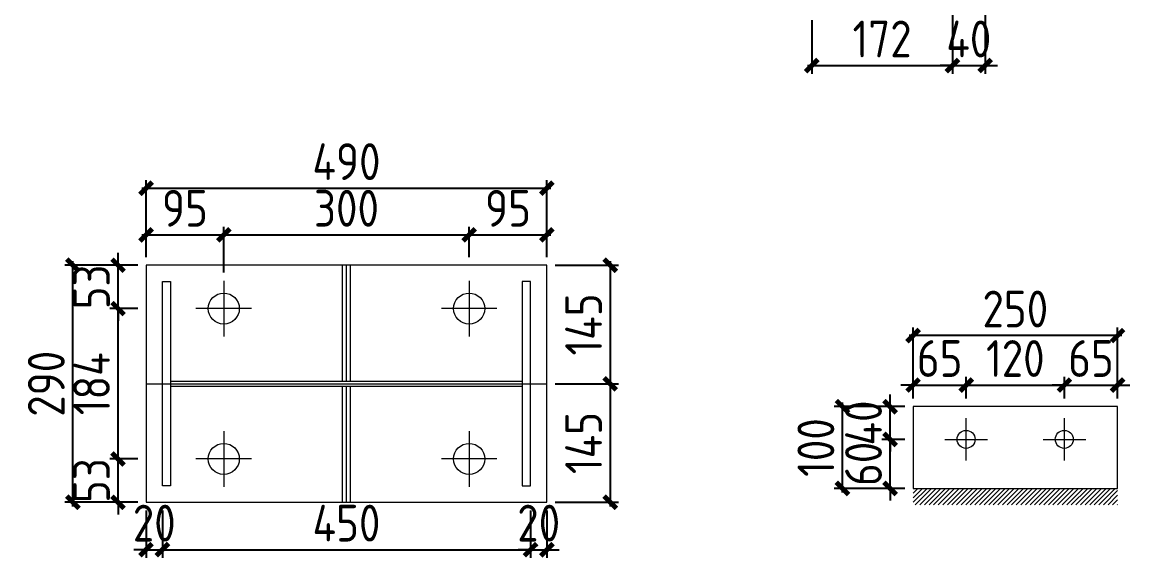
# Model space of a CAD drawing. Extents: x 485428 to 797698, y 56414 to 211814.
# Drawn here: x 678259 to 680967, y 120939 to 122250 of the extents above; entities that cross this region are included whole.
import ezdxf

# ---------------------------------------------------------------- set-up
doc = ezdxf.new("R2010")
doc.units = 0
doc.header["$LTSCALE"] = 1000
doc.header["$MEASUREMENT"] = 0
doc.styles.get("Standard").update_dxf_attribs({"font": 'gbenor.shx', "bigfont": 'gbcbig.shx'})
doc.dimstyles.get("Standard").update_dxf_attribs({"dimscale": 100, "dimtxt": 2, "dimasz": 0.4, "dimexe": 0.5, "dimexo": 1, "dimgap": 0.5, "dimtad": 1, "dimdec": 0, "dimzin": 0, "dimdsep": 46, "dimtxsty": 'Standard', "dimblk": 'ARCHTICK', "dimcen": 0.09, "dimadec": 0, "dimazin": 0, "dimtfac": 1, "dimtdec": 0, "dimtix": 1, "dimtmove": 2, "dimatfit": 3, "dimfxl": 1, "dimtolj": 1, "dimtzin": 0, "dimarcsym": 0})

# ---------------------------------------------------------------- blocks, each defined once
blk = doc.blocks.new('_ArchTick')
at = {"color": 0, "linetype": 'ByBlock', "const_width": 0.4}
blk.add_lwpolyline([(-0.5, -0.5), (0.5, 0.5)], dxfattribs=at)
blk = doc.blocks.new('*D578')
at = {"color": 3, "lineweight": -2}
for p, q in [((678493.1, 121180.9), (678493.1, 121210.9)), ((678541.6, 121180.9), (678473.1, 121180.9)), ((678493.1, 121074.9), (678493.1, 121180.9)), ((678541.6, 121074.9), (678473.1, 121074.9)), ((678493.1, 121074.9), (678493.1, 121044.9))]:
    blk.add_line(p, q, dxfattribs=at)
at = {"layer": 'Defpoints', "color": 0}
for p in [(678493.1, 121180.9), (678561.6, 121180.9), (678561.6, 121074.9)]:
    blk.add_point(p, dxfattribs=at)
at = {"color": 3, "lineweight": -2, "xscale": 30, "yscale": 30, "zscale": 30}
for p, rotation in [((678493.1, 121180.9), 270), ((678493.1, 121074.9), 90)]:
    blk.add_blockref('_ArchTick', p, dxfattribs=dict(at, rotation=rotation))
at = {"color": 0, "lineweight": 15, "insert": (678428.1, 121127.9), "char_height": 90, "attachment_point": 5, "rotation": 90}
blk.add_mtext('\\A1;53', dxfattribs=at)
blk = doc.blocks.new('*D549')
at = {"color": 3, "lineweight": -2}
for p, q in [((678493.1, 121170.9), (678493.1, 121558.9)), ((678541.6, 121548.9), (678473.1, 121548.9)), ((678541.6, 121180.9), (678473.1, 121180.9))]:
    blk.add_line(p, q, dxfattribs=at)
at = {"layer": 'Defpoints', "color": 0}
for p in [(678493.1, 121548.9), (678561.6, 121548.9), (678561.6, 121180.9)]:
    blk.add_point(p, dxfattribs=at)
at = {"color": 3, "lineweight": -2, "xscale": 30, "yscale": 30, "zscale": 30}
for p, rotation in [((678493.1, 121548.9), 90), ((678493.1, 121180.9), 270)]:
    blk.add_blockref('_ArchTick', p, dxfattribs=dict(at, rotation=rotation))
at = {"color": 0, "lineweight": 15, "insert": (678428.1, 121364.9), "char_height": 90, "attachment_point": 5, "rotation": 90}
blk.add_mtext('\\A1;184', dxfattribs=at)
blk = doc.blocks.new('*D579')
at = {"color": 3, "lineweight": -2}
for p, q in [((678493.1, 121654.9), (678493.1, 121684.9)), ((678541.6, 121654.9), (678473.1, 121654.9)), ((678493.1, 121548.9), (678493.1, 121654.9)), ((678541.6, 121548.9), (678473.1, 121548.9)), ((678493.1, 121548.9), (678493.1, 121518.9))]:
    blk.add_line(p, q, dxfattribs=at)
at = {"layer": 'Defpoints', "color": 0}
for p in [(678493.1, 121654.9), (678561.6, 121654.9), (678561.6, 121548.9)]:
    blk.add_point(p, dxfattribs=at)
at = {"color": 3, "lineweight": -2, "xscale": 30, "yscale": 30, "zscale": 30}
for p, rotation in [((678493.1, 121654.9), 270), ((678493.1, 121548.9), 90)]:
    blk.add_blockref('_ArchTick', p, dxfattribs=dict(at, rotation=rotation))
at = {"color": 0, "lineweight": 15, "insert": (678428.1, 121601.9), "char_height": 90, "attachment_point": 5, "rotation": 90}
blk.add_mtext('\\A1;53', dxfattribs=at)
blk = doc.blocks.new('*D580')
at = {"color": 3, "lineweight": -2}
for p, q in [((678561.6, 121674.9), (678561.6, 121749.3)), ((678751.6, 121636.9), (678751.6, 121749.3)), ((678551.6, 121729.3), (678761.6, 121729.3))]:
    blk.add_line(p, q, dxfattribs=at)
at = {"layer": 'Defpoints', "color": 0}
for p in [(678751.6, 121729.3), (678561.6, 121654.9), (678751.6, 121616.9)]:
    blk.add_point(p, dxfattribs=at)
at = {"color": 3, "lineweight": -2, "xscale": 30, "yscale": 30, "zscale": 30, "rotation": 180}
blk.add_blockref('_ArchTick', (678561.6, 121729.3), dxfattribs=at)
at = {"color": 3, "lineweight": -2, "xscale": 30, "yscale": 30, "zscale": 30}
blk.add_blockref('_ArchTick', (678751.6, 121729.3), dxfattribs=at)
at = {"color": 0, "lineweight": 15, "insert": (678656.6, 121794.3), "char_height": 90, "attachment_point": 5}
blk.add_mtext('\\A1;95', dxfattribs=at)
blk = doc.blocks.new('*D581')
at = {"color": 3, "lineweight": -2}
for p, q in [((678751.6, 121636.9), (678751.6, 121749.3)), ((679351.6, 121674.9), (679351.6, 121749.3)), ((678741.6, 121729.3), (679361.6, 121729.3))]:
    blk.add_line(p, q, dxfattribs=at)
at = {"layer": 'Defpoints', "color": 0}
for p in [(679351.6, 121729.3), (679351.6, 121654.9), (678751.6, 121616.9)]:
    blk.add_point(p, dxfattribs=at)
at = {"color": 3, "lineweight": -2, "xscale": 30, "yscale": 30, "zscale": 30, "rotation": 180}
blk.add_blockref('_ArchTick', (678751.6, 121729.3), dxfattribs=at)
at = {"color": 3, "lineweight": -2, "xscale": 30, "yscale": 30, "zscale": 30}
blk.add_blockref('_ArchTick', (679351.6, 121729.3), dxfattribs=at)
at = {"color": 0, "lineweight": 15, "insert": (679051.6, 121794.3), "char_height": 90, "attachment_point": 5}
blk.add_mtext('\\A1;300', dxfattribs=at)
blk = doc.blocks.new('*D582')
at = {"color": 3, "lineweight": -2}
for p, q in [((679351.6, 121674.9), (679351.6, 121749.3)), ((679541.6, 121674.9), (679541.6, 121749.3)), ((679341.6, 121729.3), (679551.6, 121729.3))]:
    blk.add_line(p, q, dxfattribs=at)
at = {"layer": 'Defpoints', "color": 0}
for p in [(679541.6, 121729.3), (679351.6, 121654.9), (679541.6, 121654.9)]:
    blk.add_point(p, dxfattribs=at)
at = {"color": 3, "lineweight": -2, "xscale": 30, "yscale": 30, "zscale": 30, "rotation": 180}
blk.add_blockref('_ArchTick', (679351.6, 121729.3), dxfattribs=at)
at = {"color": 3, "lineweight": -2, "xscale": 30, "yscale": 30, "zscale": 30}
blk.add_blockref('_ArchTick', (679541.6, 121729.3), dxfattribs=at)
at = {"color": 0, "lineweight": 15, "insert": (679446.6, 121794.3), "char_height": 90, "attachment_point": 5}
blk.add_mtext('\\A1;95', dxfattribs=at)
blk = doc.blocks.new('*D583')
at = {"color": 3, "lineweight": -2}
for p, q in [((678541.6, 121654.9), (678362.7, 121654.9)), ((678382.7, 121064.9), (678382.7, 121664.9)), ((678541.6, 121074.9), (678362.7, 121074.9))]:
    blk.add_line(p, q, dxfattribs=at)
at = {"layer": 'Defpoints', "color": 0}
for p in [(678382.7, 121654.9), (678561.6, 121654.9), (678561.6, 121074.9)]:
    blk.add_point(p, dxfattribs=at)
at = {"color": 3, "lineweight": -2, "xscale": 30, "yscale": 30, "zscale": 30}
for p, rotation in [((678382.7, 121654.9), 90), ((678382.7, 121074.9), 270)]:
    blk.add_blockref('_ArchTick', p, dxfattribs=dict(at, rotation=rotation))
at = {"color": 0, "lineweight": 15, "insert": (678317.7, 121364.9), "char_height": 90, "attachment_point": 5, "rotation": 90}
blk.add_mtext('\\A1;290', dxfattribs=at)
blk = doc.blocks.new('*D584')
at = {"color": 3, "lineweight": -2}
for p, q in [((678561.6, 121674.9), (678561.6, 121863.4)), ((679541.6, 121674.9), (679541.6, 121863.4)), ((678551.6, 121843.4), (679551.6, 121843.4))]:
    blk.add_line(p, q, dxfattribs=at)
at = {"layer": 'Defpoints', "color": 0}
for p in [(679541.6, 121843.4), (678561.6, 121654.9), (679541.6, 121654.9)]:
    blk.add_point(p, dxfattribs=at)
at = {"color": 3, "lineweight": -2, "xscale": 30, "yscale": 30, "zscale": 30, "rotation": 180}
blk.add_blockref('_ArchTick', (678561.6, 121843.4), dxfattribs=at)
at = {"color": 3, "lineweight": -2, "xscale": 30, "yscale": 30, "zscale": 30}
blk.add_blockref('_ArchTick', (679541.6, 121843.4), dxfattribs=at)
at = {"color": 0, "lineweight": 15, "insert": (679051.6, 121908.4), "char_height": 90, "attachment_point": 5}
blk.add_mtext('\\A1;490', dxfattribs=at)
blk = doc.blocks.new('*D550')
at = {"color": 3, "lineweight": -2}
for p, q in [((678561.6, 121054.9), (678561.6, 120938.9)), ((678601.6, 121054.9), (678601.6, 120938.9)), ((678561.6, 120958.9), (678531.6, 120958.9)), ((678561.6, 120958.9), (678601.6, 120958.9)), ((678601.6, 120958.9), (678631.6, 120958.9))]:
    blk.add_line(p, q, dxfattribs=at)
at = {"layer": 'Defpoints', "color": 0}
for p in [(678561.6, 121074.9), (678601.6, 121074.9), (678601.6, 120958.9)]:
    blk.add_point(p, dxfattribs=at)
at = {"color": 3, "lineweight": -2, "xscale": 30, "yscale": 30, "zscale": 30}
blk.add_blockref('_ArchTick', (678561.6, 120958.9), dxfattribs=at)
at = {"color": 3, "lineweight": -2, "xscale": 30, "yscale": 30, "zscale": 30, "rotation": 180}
blk.add_blockref('_ArchTick', (678601.6, 120958.9), dxfattribs=at)
at = {"color": 0, "lineweight": 15, "insert": (678581.6, 121023.9), "char_height": 90, "attachment_point": 5}
blk.add_mtext('\\A1;20', dxfattribs=at)
blk = doc.blocks.new('*D551')
at = {"color": 3, "lineweight": -2}
for p, q in [((678601.6, 121054.9), (678601.6, 120938.9)), ((679501.6, 121054.9), (679501.6, 120938.9)), ((678591.6, 120958.9), (679511.6, 120958.9))]:
    blk.add_line(p, q, dxfattribs=at)
at = {"layer": 'Defpoints', "color": 0}
for p in [(678601.6, 121074.9), (679501.6, 121074.9), (679501.6, 120958.9)]:
    blk.add_point(p, dxfattribs=at)
at = {"color": 3, "lineweight": -2, "xscale": 30, "yscale": 30, "zscale": 30, "rotation": 180}
blk.add_blockref('_ArchTick', (678601.6, 120958.9), dxfattribs=at)
at = {"color": 3, "lineweight": -2, "xscale": 30, "yscale": 30, "zscale": 30}
blk.add_blockref('_ArchTick', (679501.6, 120958.9), dxfattribs=at)
at = {"color": 0, "lineweight": 15, "insert": (679051.6, 121023.9), "char_height": 90, "attachment_point": 5}
blk.add_mtext('\\A1;450', dxfattribs=at)
blk = doc.blocks.new('*D585')
at = {"color": 3, "lineweight": -2}
for p, q in [((679501.6, 121054.9), (679501.6, 120938.9)), ((679541.6, 121054.9), (679541.6, 120938.9)), ((679501.6, 120958.9), (679471.6, 120958.9)), ((679501.6, 120958.9), (679541.6, 120958.9)), ((679541.6, 120958.9), (679571.6, 120958.9))]:
    blk.add_line(p, q, dxfattribs=at)
at = {"layer": 'Defpoints', "color": 0}
for p in [(679501.6, 121074.9), (679541.6, 121074.9), (679541.6, 120958.9)]:
    blk.add_point(p, dxfattribs=at)
at = {"color": 3, "lineweight": -2, "xscale": 30, "yscale": 30, "zscale": 30}
blk.add_blockref('_ArchTick', (679501.6, 120958.9), dxfattribs=at)
at = {"color": 3, "lineweight": -2, "xscale": 30, "yscale": 30, "zscale": 30, "rotation": 180}
blk.add_blockref('_ArchTick', (679541.6, 120958.9), dxfattribs=at)
at = {"color": 0, "lineweight": 15, "insert": (679521.6, 121023.9), "char_height": 90, "attachment_point": 5}
blk.add_mtext('\\A1;20', dxfattribs=at)
blk = doc.blocks.new('*D586')
at = {"color": 3, "lineweight": -2}
for p, q in [((679561.6, 121654.9), (679716.4, 121654.9)), ((679696.4, 121664.9), (679696.4, 121354.9)), ((679561.6, 121364.9), (679716.4, 121364.9))]:
    blk.add_line(p, q, dxfattribs=at)
at = {"layer": 'Defpoints', "color": 0}
for p in [(679541.6, 121654.9), (679541.6, 121364.9), (679696.4, 121364.9)]:
    blk.add_point(p, dxfattribs=at)
at = {"color": 3, "lineweight": -2, "xscale": 30, "yscale": 30, "zscale": 30}
for p, rotation in [((679696.4, 121654.9), 90), ((679696.4, 121364.9), 270)]:
    blk.add_blockref('_ArchTick', p, dxfattribs=dict(at, rotation=rotation))
at = {"color": 0, "lineweight": 15, "insert": (679631.4, 121509.9), "char_height": 90, "attachment_point": 5, "rotation": 90}
blk.add_mtext('\\A1;145', dxfattribs=at)
blk = doc.blocks.new('*D587')
at = {"color": 3, "lineweight": -2}
for p, q in [((679696.4, 121374.9), (679696.4, 121064.9)), ((679561.6, 121364.9), (679716.4, 121364.9)), ((679561.6, 121074.9), (679716.4, 121074.9))]:
    blk.add_line(p, q, dxfattribs=at)
at = {"layer": 'Defpoints', "color": 0}
for p in [(679541.6, 121364.9), (679541.6, 121074.9), (679696.4, 121074.9)]:
    blk.add_point(p, dxfattribs=at)
at = {"color": 3, "lineweight": -2, "xscale": 30, "yscale": 30, "zscale": 30}
for p, rotation in [((679696.4, 121364.9), 90), ((679696.4, 121074.9), 270)]:
    blk.add_blockref('_ArchTick', p, dxfattribs=dict(at, rotation=rotation))
at = {"color": 0, "lineweight": 15, "insert": (679631.4, 121219.9), "char_height": 90, "attachment_point": 5, "rotation": 90}
blk.add_mtext('\\A1;145', dxfattribs=at)
blk = doc.blocks.new('*D535')
at = {"color": 3, "lineweight": -2}
for p, q in [((680533.3, 122404.8), (680533.3, 122123.6)), ((680189.3, 122254.8), (680189.3, 122123.6)), ((680179.3, 122143.6), (680543.3, 122143.6))]:
    blk.add_line(p, q, dxfattribs=at)
at = {"layer": 'Defpoints', "color": 0}
for p in [(680533.3, 122424.8), (680189.3, 122274.8), (680533.3, 122143.6)]:
    blk.add_point(p, dxfattribs=at)
at = {"color": 3, "lineweight": -2, "xscale": 30, "yscale": 30, "zscale": 30, "rotation": 180}
blk.add_blockref('_ArchTick', (680189.3, 122143.6), dxfattribs=at)
at = {"color": 3, "lineweight": -2, "xscale": 30, "yscale": 30, "zscale": 30}
blk.add_blockref('_ArchTick', (680533.3, 122143.6), dxfattribs=at)
at = {"color": 0, "lineweight": 15, "insert": (680361.3, 122208.6), "char_height": 90, "attachment_point": 5}
blk.add_mtext('\\A1;172', dxfattribs=at)
blk = doc.blocks.new('*D556')
at = {"color": 3, "lineweight": -2}
for p, q in [((680613.3, 122524.8), (680613.3, 122123.6)), ((680533.3, 122404.8), (680533.3, 122123.6)), ((680533.3, 122143.6), (680503.3, 122143.6)), ((680533.3, 122143.6), (680613.3, 122143.6)), ((680613.3, 122143.6), (680643.3, 122143.6))]:
    blk.add_line(p, q, dxfattribs=at)
at = {"layer": 'Defpoints', "color": 0}
for p in [(680613.3, 122544.8), (680533.3, 122424.8), (680613.3, 122143.6)]:
    blk.add_point(p, dxfattribs=at)
at = {"color": 3, "lineweight": -2, "xscale": 30, "yscale": 30, "zscale": 30}
blk.add_blockref('_ArchTick', (680533.3, 122143.6), dxfattribs=at)
at = {"color": 3, "lineweight": -2, "xscale": 30, "yscale": 30, "zscale": 30, "rotation": 180}
blk.add_blockref('_ArchTick', (680613.3, 122143.6), dxfattribs=at)
at = {"color": 0, "lineweight": 15, "insert": (680573.3, 122208.6), "char_height": 90, "attachment_point": 5}
blk.add_mtext('\\A1;40', dxfattribs=at)
blk = doc.blocks.new('*D2993')
at = {"color": 3, "lineweight": -2}
for p, q in [((680380.9, 121228.9), (680380.9, 121258.9)), ((680417.1, 121228.9), (680360.9, 121228.9)), ((680380.9, 121108.9), (680380.9, 121228.9)), ((680417.1, 121108.9), (680360.9, 121108.9)), ((680380.9, 121108.9), (680380.9, 121078.9))]:
    blk.add_line(p, q, dxfattribs=at)
at = {"layer": 'Defpoints', "color": 0}
for p in [(680380.9, 121228.9), (680437.1, 121228.9), (680437.1, 121108.9)]:
    blk.add_point(p, dxfattribs=at)
at = {"color": 3, "lineweight": -2, "xscale": 30, "yscale": 30, "zscale": 30}
for p, rotation in [((680380.9, 121228.9), 270), ((680380.9, 121108.9), 90)]:
    blk.add_blockref('_ArchTick', p, dxfattribs=dict(at, rotation=rotation))
at = {"color": 0, "lineweight": 15, "insert": (680315.9, 121168.9), "char_height": 90, "attachment_point": 5, "rotation": 90}
blk.add_mtext('\\A1;60', dxfattribs=at)
blk = doc.blocks.new('*D2996')
at = {"color": 3, "lineweight": -2}
for p, q in [((680380.9, 121308.9), (680380.9, 121338.9)), ((680417.1, 121308.9), (680360.9, 121308.9)), ((680380.9, 121228.9), (680380.9, 121308.9)), ((680417.1, 121228.9), (680360.9, 121228.9)), ((680380.9, 121228.9), (680380.9, 121198.9))]:
    blk.add_line(p, q, dxfattribs=at)
at = {"layer": 'Defpoints', "color": 0}
for p in [(680380.9, 121308.9), (680437.1, 121308.9), (680437.1, 121228.9)]:
    blk.add_point(p, dxfattribs=at)
at = {"color": 3, "lineweight": -2, "xscale": 30, "yscale": 30, "zscale": 30}
for p, rotation in [((680380.9, 121308.9), 270), ((680380.9, 121228.9), 90)]:
    blk.add_blockref('_ArchTick', p, dxfattribs=dict(at, rotation=rotation))
at = {"color": 0, "lineweight": 15, "insert": (680315.9, 121268.9), "char_height": 90, "attachment_point": 5, "rotation": 90}
blk.add_mtext('\\A1;40', dxfattribs=at)
blk = doc.blocks.new('*D2997')
at = {"color": 3, "lineweight": -2}
for p, q in [((680264.4, 121098.9), (680264.4, 121318.9)), ((680417.1, 121308.9), (680244.4, 121308.9)), ((680417.1, 121108.9), (680244.4, 121108.9))]:
    blk.add_line(p, q, dxfattribs=at)
at = {"layer": 'Defpoints', "color": 0}
for p in [(680264.4, 121308.9), (680437.1, 121308.9), (680437.1, 121108.9)]:
    blk.add_point(p, dxfattribs=at)
at = {"color": 3, "lineweight": -2, "xscale": 30, "yscale": 30, "zscale": 30}
for p, rotation in [((680264.4, 121308.9), 90), ((680264.4, 121108.9), 270)]:
    blk.add_blockref('_ArchTick', p, dxfattribs=dict(at, rotation=rotation))
at = {"color": 0, "lineweight": 15, "insert": (680199.4, 121208.9), "char_height": 90, "attachment_point": 5, "rotation": 90}
blk.add_mtext('\\A1;100', dxfattribs=at)
blk = doc.blocks.new('*D2994')
at = {"color": 3, "lineweight": -2}
for p, q in [((680437.1, 121328.9), (680437.1, 121381.7)), ((680567.1, 121328.9), (680567.1, 121381.7)), ((680437.1, 121361.7), (680407.1, 121361.7)), ((680437.1, 121361.7), (680567.1, 121361.7)), ((680567.1, 121361.7), (680597.1, 121361.7))]:
    blk.add_line(p, q, dxfattribs=at)
at = {"layer": 'Defpoints', "color": 0}
for p in [(680567.1, 121361.7), (680437.1, 121308.9), (680567.1, 121308.9)]:
    blk.add_point(p, dxfattribs=at)
at = {"color": 3, "lineweight": -2, "xscale": 30, "yscale": 30, "zscale": 30}
blk.add_blockref('_ArchTick', (680437.1, 121361.7), dxfattribs=at)
at = {"color": 3, "lineweight": -2, "xscale": 30, "yscale": 30, "zscale": 30, "rotation": 180}
blk.add_blockref('_ArchTick', (680567.1, 121361.7), dxfattribs=at)
at = {"color": 0, "lineweight": 15, "insert": (680502.1, 121426.7), "char_height": 90, "attachment_point": 5}
blk.add_mtext('\\A1;65', dxfattribs=at)
blk = doc.blocks.new('*D2995')
at = {"color": 3, "lineweight": -2}
for p, q in [((680567.1, 121328.9), (680567.1, 121381.7)), ((680807.1, 121328.9), (680807.1, 121381.7)), ((680557.1, 121361.7), (680817.1, 121361.7))]:
    blk.add_line(p, q, dxfattribs=at)
at = {"layer": 'Defpoints', "color": 0}
for p in [(680807.1, 121361.7), (680567.1, 121308.9), (680807.1, 121308.9)]:
    blk.add_point(p, dxfattribs=at)
at = {"color": 3, "lineweight": -2, "xscale": 30, "yscale": 30, "zscale": 30, "rotation": 180}
blk.add_blockref('_ArchTick', (680567.1, 121361.7), dxfattribs=at)
at = {"color": 3, "lineweight": -2, "xscale": 30, "yscale": 30, "zscale": 30}
blk.add_blockref('_ArchTick', (680807.1, 121361.7), dxfattribs=at)
at = {"color": 0, "lineweight": 15, "insert": (680687.1, 121426.7), "char_height": 90, "attachment_point": 5}
blk.add_mtext('\\A1;120', dxfattribs=at)
blk = doc.blocks.new('*D2998')
at = {"color": 3, "lineweight": -2}
for p, q in [((680807.1, 121328.9), (680807.1, 121381.7)), ((680937.1, 121328.9), (680937.1, 121381.7)), ((680807.1, 121361.7), (680777.1, 121361.7)), ((680807.1, 121361.7), (680937.1, 121361.7)), ((680937.1, 121361.7), (680967.1, 121361.7))]:
    blk.add_line(p, q, dxfattribs=at)
at = {"layer": 'Defpoints', "color": 0}
for p in [(680937.1, 121361.7), (680807.1, 121308.9), (680937.1, 121308.9)]:
    blk.add_point(p, dxfattribs=at)
at = {"color": 3, "lineweight": -2, "xscale": 30, "yscale": 30, "zscale": 30}
blk.add_blockref('_ArchTick', (680807.1, 121361.7), dxfattribs=at)
at = {"color": 3, "lineweight": -2, "xscale": 30, "yscale": 30, "zscale": 30, "rotation": 180}
blk.add_blockref('_ArchTick', (680937.1, 121361.7), dxfattribs=at)
at = {"color": 0, "lineweight": 15, "insert": (680872.1, 121426.7), "char_height": 90, "attachment_point": 5}
blk.add_mtext('\\A1;65', dxfattribs=at)
blk = doc.blocks.new('*D2999')
at = {"color": 3, "lineweight": -2}
for p, q in [((680947.1, 121482.8), (680427.1, 121482.8)), ((680437.1, 121328.9), (680437.1, 121502.8)), ((680937.1, 121328.9), (680937.1, 121502.8))]:
    blk.add_line(p, q, dxfattribs=at)
at = {"layer": 'Defpoints', "color": 0}
for p in [(680437.1, 121482.8), (680437.1, 121308.9), (680937.1, 121308.9)]:
    blk.add_point(p, dxfattribs=at)
at = {"color": 3, "lineweight": -2, "xscale": 30, "yscale": 30, "zscale": 30, "rotation": 180}
blk.add_blockref('_ArchTick', (680437.1, 121482.8), dxfattribs=at)
at = {"color": 3, "lineweight": -2, "xscale": 30, "yscale": 30, "zscale": 30}
blk.add_blockref('_ArchTick', (680937.1, 121482.8), dxfattribs=at)
at = {"color": 0, "lineweight": 15, "insert": (680687.1, 121547.8), "char_height": 90, "attachment_point": 5}
blk.add_mtext('\\A1;250', dxfattribs=at)

msp = doc.modelspace()

# ---------------------------------------------------------------- hatches: boundary and pattern name
at = {"lineweight": 15}
h = msp.add_hatch(dxfattribs=at)
h.set_pattern_fill('ANSI31', color=256, scale=5, style=0)
h.set_pattern_definition([(45, (-10298.149, -29700), (-5.61266008, 5.61266008), [])])
h.paths.add_polyline_path([(680937.1, 121108.9), (680437.1, 121108.9), (680437.1, 121068.9), (680937.1, 121068.9)])

# ---------------------------------------------------------------- linework, layer by layer
for p, q in [((678561.6, 121654.9), (678561.6, 121074.9)), ((679541.6, 121654.9), (678561.6, 121654.9)), ((679541.6, 121074.9), (679541.6, 121654.9)), ((678751.6, 121616.9), (678751.6, 121480.9)), ((679351.6, 121616.9), (679351.6, 121480.9)), ((678819.6, 121548.9), (678683.6, 121548.9)), ((679419.6, 121548.9), (679283.6, 121548.9)), ((680437.1, 121308.9), (680437.1, 121108.6)), ((680937.1, 121308.9), (680437.1, 121308.9)), ((680937.1, 121108.9), (680937.1, 121308.9)), ((680567.1, 121176.9), (680567.1, 121280.9)), ((680807.1, 121176.9), (680807.1, 121280.9)), ((678751.6, 121248.9), (678751.6, 121112.9)), ((679351.6, 121248.9), (679351.6, 121112.9)), ((680515.1, 121228.9), (680619.1, 121228.9)), ((680755.1, 121228.9), (680859.1, 121228.9)), ((678819.6, 121180.9), (678683.6, 121180.9)), ((679419.6, 121180.9), (679283.6, 121180.9)), ((680437.1, 121108.9), (680937.1, 121108.9)), ((678561.6, 121074.9), (679541.6, 121074.9))]:
    msp.add_line(p, q, dxfattribs=at)
at = {"color": 2, "lineweight": 15}
for p, q in [((679041.6, 121370.9), (679041.6, 121654.9)), ((679061.6, 121370.9), (679061.6, 121654.9)), ((679041.6, 121074.9), (679041.6, 121358.9)), ((679061.6, 121074.9), (679061.6, 121358.9))]:
    msp.add_line(p, q, dxfattribs=at)
at = {"color": 1, "lineweight": 15}
for p, q in [((679051.6, 121370.9), (679051.6, 121654.9)), ((678561.6, 121364.9), (679541.6, 121364.9)), ((679051.6, 121074.9), (679051.6, 121358.9))]:
    msp.add_line(p, q, dxfattribs=at)
at = {"color": 4, "lineweight": 15}
for p, q in [((678601.6, 121364.9), (678601.6, 121614.9)), ((678601.6, 121614.9), (678621.6, 121614.9)), ((678621.6, 121614.9), (678621.6, 121114.9)), ((679501.6, 121614.9), (679481.6, 121614.9)), ((679481.6, 121614.9), (679481.6, 121114.9)), ((679501.6, 121364.9), (679501.6, 121614.9)), ((678621.6, 121370.9), (679481.6, 121370.9)), ((678601.6, 121114.9), (678601.6, 121364.9)), ((678621.6, 121358.9), (679481.6, 121358.9)), ((679501.6, 121114.9), (679501.6, 121364.9)), ((678621.6, 121114.9), (678601.6, 121114.9)), ((679481.6, 121114.9), (679501.6, 121114.9))]:
    msp.add_line(p, q, dxfattribs=at)
at = {"lineweight": 15}
for centre, radius in [((678751.6, 121548.9), 38), ((679351.6, 121548.9), 38), ((680566.8, 121228.9), 22), ((680806.8, 121228.9), 22), ((678751.6, 121180.9), 38), ((679351.6, 121180.9), 38)]:
    msp.add_circle(centre, radius, dxfattribs=at)

# ---------------------------------------------------------------- dimensions: what is measured, and where the dimension line sits
for base, p1, p2, picture, middle in [((680613.3, 122143.6), (680533.3, 122424.8), (680613.3, 122544.8), '*D556', (680573.3, 122208.6)), ((680533.3, 122143.6), (680189.3, 122274.8), (680533.3, 122424.8), '*D535', (680361.3, 122208.6)), ((678751.6, 121729.3), (678561.6, 121654.9), (678751.6, 121616.9), '*D580', (678656.6, 121794.3)), ((679351.6, 121729.3), (678751.6, 121616.9), (679351.6, 121654.9), '*D581', (679051.6, 121794.3)), ((679541.6, 121729.3), (679351.6, 121654.9), (679541.6, 121654.9), '*D582', (679446.6, 121794.3)), ((680567.1, 121361.7), (680437.1, 121308.9), (680567.1, 121308.9), '*D2994', (680502.1, 121426.7)), ((680807.1, 121361.7), (680567.1, 121308.9), (680807.1, 121308.9), '*D2995', (680687.1, 121426.7)), ((680937.1, 121361.7), (680807.1, 121308.9), (680937.1, 121308.9), '*D2998', (680872.1, 121426.7)), ((678601.6, 120958.9), (678561.6, 121074.9), (678601.6, 121074.9), '*D550', (678581.6, 121023.9)), ((679501.6, 120958.9), (678601.6, 121074.9), (679501.6, 121074.9), '*D551', (679051.6, 121023.9)), ((679541.6, 120958.9), (679501.6, 121074.9), (679541.6, 121074.9), '*D585', (679521.6, 121023.9))]:
    dim = msp.add_linear_dim(base=base, p1=p1, p2=p2, dimstyle='Standard', override={"dimtxt": 0.9, "dimasz": 0.3, "dimexe": 0.2, "dimexo": 0.2, "dimgap": 0.2, "dimlfac": 0.5, "dimdle": 0.1, "dimclrd": 3, "dimclre": 3}, dxfattribs=at)
    dim.commit()
    dim.dimension.update_dxf_attribs({"geometry": picture, "text_midpoint": middle})
for p1, p2, distance, picture, middle in [((678561.6, 121654.9), (679541.6, 121654.9), 188.5, '*D584', (679051.6, 121908.4)), ((678561.6, 121074.9), (678561.6, 121654.9), 178.9, '*D583', (678317.7, 121364.9)), ((680937.1, 121308.9), (680437.1, 121308.9), -173.9, '*D2999', (680687.1, 121547.8)), ((680437.1, 121108.9), (680437.1, 121308.9), 172.7, '*D2997', (680199.4, 121208.9))]:
    dim = msp.add_aligned_dim(p1=p1, p2=p2, distance=distance, dimstyle='Standard', override={"dimtxt": 0.9, "dimasz": 0.3, "dimexe": 0.2, "dimexo": 0.2, "dimgap": 0.2, "dimlfac": 0.5, "dimdle": 0.1, "dimclrd": 3, "dimclre": 3}, dxfattribs=at)
    dim.commit()
    dim.dimension.update_dxf_attribs({"geometry": picture, "text_midpoint": middle})
for base, p1, p2, picture, middle in [((678493.1, 121654.9), (678561.6, 121548.9), (678561.6, 121654.9), '*D579', (678428.1, 121601.9)), ((679696.4, 121364.9), (679541.6, 121654.9), (679541.6, 121364.9), '*D586', (679631.4, 121509.9)), ((678493.1, 121548.9), (678561.6, 121180.9), (678561.6, 121548.9), '*D549', (678428.1, 121364.9)), ((679696.4, 121074.9), (679541.6, 121364.9), (679541.6, 121074.9), '*D587', (679631.4, 121219.9)), ((680380.9, 121308.9), (680437.1, 121228.9), (680437.1, 121308.9), '*D2996', (680315.9, 121268.9)), ((680380.9, 121228.9), (680437.1, 121108.9), (680437.1, 121228.9), '*D2993', (680315.9, 121168.9)), ((678493.1, 121180.9), (678561.6, 121074.9), (678561.6, 121180.9), '*D578', (678428.1, 121127.9))]:
    dim = msp.add_linear_dim(base=base, p1=p1, p2=p2, angle=90, dimstyle='Standard', override={"dimtxt": 0.9, "dimasz": 0.3, "dimexe": 0.2, "dimexo": 0.2, "dimgap": 0.2, "dimlfac": 0.5, "dimdle": 0.1, "dimclrd": 3, "dimclre": 3}, dxfattribs=at)
    dim.commit()
    dim.dimension.update_dxf_attribs({"geometry": picture, "text_midpoint": middle})

doc.saveas('drawing.dxf')
